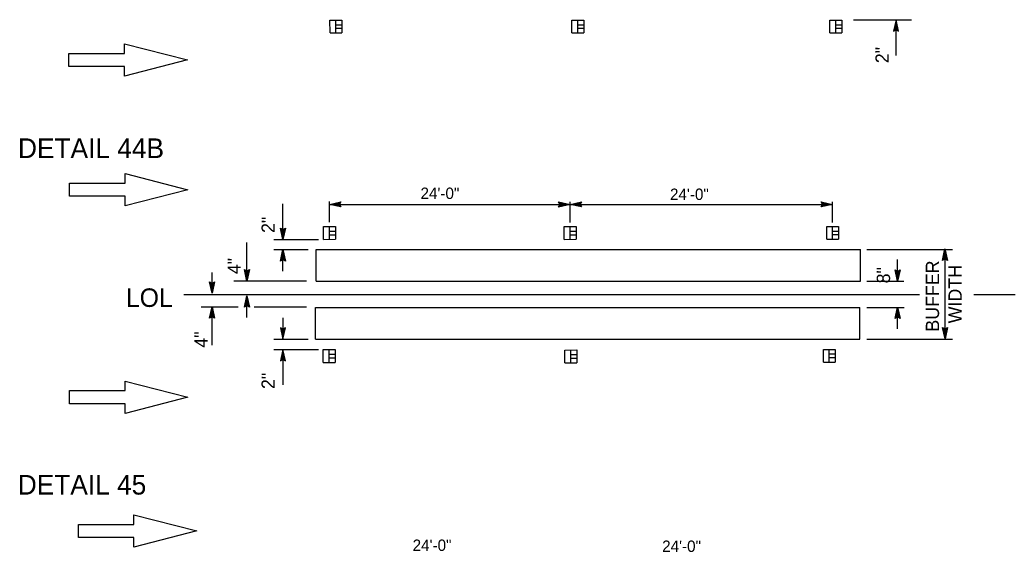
# Model space of a CAD drawing. Extents: x -893 to 867, y -474 to 712.
# Drawn here: x -456 to 67, y -181 to 99 of the extents above; entities that cross this region are included whole.
import ezdxf

# ---------------------------------------------------------------- set-up
doc = ezdxf.new("R2010")
doc.units = 0
for name, color, linetype in [('56 Stage 3 Anno', 7, 'Continuous'), ('57 Undefined', 7, 'Continuous'), ('60 Nongeo Data', 7, 'Continuous')]:
    doc.layers.add(name, color=color, linetype=linetype)

msp = doc.modelspace()

# ---------------------------------------------------------------- linework, layer by layer
at = {"layer": '56 Stage 3 Anno'}
for p, q in [((-17.92, 98.57), (12.68, 98.57)), ((4.47, 98.6), (3.14, 92.6)), ((4.47, 97.21), (3.5, 92.84)), ((4.47, 95.84), (3.85, 93.02)), ((4.48, 94.46), (4.21, 93.25)), ((4.45, 98.51), (4.45, 79.92)), ((5.81, 92.6), (4.47, 98.6)), ((4.47, 98.6), (4.47, 98.6)), ((5.46, 92.82), (4.47, 97.22)), ((5.1, 93.05), (4.47, 95.84)), ((4.75, 93.23), (4.48, 94.46)), ((3.14, 92.6), (4.47, 93.4)), ((3.14, 92.6), (3.14, 92.6)), ((4.47, 93.4), (5.81, 92.6)), ((5.81, 92.6), (5.81, 92.6)), ((-318.09, -16.76), (-318.09, 1.83)), ((-293.56, -7.79), (-293.56, 3.16)), ((-293.54, 1.55), (-287.54, 2.88)), ((-287.54, 0.21), (-293.54, 1.55)), ((-293.54, 1.55), (-293.54, 1.55)), ((-293.24, 1.6), (-29.06, 1.6)), ((-287.75, 0.57), (-292.16, 1.55)), ((-292.15, 1.56), (-287.77, 2.53)), ((-290.77, 1.55), (-287.95, 2.18)), ((-287.99, 0.93), (-290.77, 1.55)), ((-289.39, 1.55), (-288.18, 1.82)), ((-288.16, 1.28), (-289.39, 1.55)), ((-287.54, 2.88), (-288.34, 1.55)), ((-288.34, 1.55), (-287.54, 0.21)), ((-287.54, 2.88), (-287.54, 2.88)), ((-287.54, 0.21), (-287.54, 0.21)), ((-172.24, 1.51), (-173.04, 2.85)), ((-173.04, 2.85), (-173.04, 2.85)), ((-173.04, 2.85), (-167.04, 1.51)), ((-167.04, 1.51), (-173.04, 0.18)), ((-173.04, 0.18), (-172.24, 1.51)), ((-173.04, 0.18), (-173.04, 0.18)), ((-172.83, 2.49), (-168.42, 1.51)), ((-168.44, 1.51), (-172.81, 0.54)), ((-169.81, 1.51), (-172.63, 0.89)), ((-172.59, 2.13), (-169.81, 1.51)), ((-172.42, 1.79), (-171.19, 1.51)), ((-171.19, 1.51), (-172.4, 1.24)), ((-167.04, 1.51), (-167.04, 1.51)), ((-167.02, 1.59), (-161.02, 2.92)), ((-161.02, 0.25), (-167.02, 1.59)), ((-167.02, 1.59), (-167.02, 1.59)), ((-167.01, -8.03), (-167.01, 2.91)), ((-161.23, 0.61), (-165.64, 1.59)), ((-165.63, 1.6), (-161.25, 2.56)), ((-164.25, 1.59), (-161.43, 2.22)), ((-161.47, 0.97), (-164.25, 1.59)), ((-162.87, 1.59), (-161.66, 1.86)), ((-161.64, 1.32), (-162.87, 1.59)), ((-161.02, 2.92), (-161.82, 1.59)), ((-161.82, 1.59), (-161.02, 0.25)), ((-161.02, 2.92), (-161.02, 2.92)), ((-161.02, 0.25), (-161.02, 0.25)), ((-34.12, 1.59), (-34.92, 2.93)), ((-34.92, 2.93), (-34.92, 2.93)), ((-34.92, 2.93), (-28.92, 1.59)), ((-28.92, 1.59), (-34.92, 0.26)), ((-34.92, 0.26), (-34.12, 1.59)), ((-34.92, 0.26), (-34.92, 0.26)), ((-34.7, 2.58), (-30.3, 1.59)), ((-30.31, 1.59), (-34.68, 0.62)), ((-31.68, 1.6), (-34.51, 0.97)), ((-34.47, 2.22), (-31.68, 1.6)), ((-34.29, 1.87), (-33.06, 1.6)), ((-33.06, 1.6), (-34.27, 1.33)), ((-28.93, -8.03), (-28.93, 2.91)), ((-28.92, 1.59), (-28.92, 1.59)), ((-318.06, -16.85), (-319.39, -10.85)), ((-319.39, -10.85), (-319.39, -10.85)), ((-319.39, -10.85), (-318.06, -11.65)), ((-318.07, -15.46), (-319.03, -11.08)), ((-318.06, -14.09), (-318.69, -11.26)), ((-318.06, -12.7), (-318.33, -11.5)), ((-318.06, -11.65), (-316.72, -10.85)), ((-316.72, -10.85), (-318.06, -16.85)), ((-317.08, -11.06), (-318.06, -15.47)), ((-317.44, -11.3), (-318.06, -14.09)), ((-317.78, -11.47), (-318.06, -12.7)), ((-316.72, -10.85), (-316.72, -10.85)), ((-337.02, -38.63), (-337.02, -18.53)), ((-322.94, -16.81), (-299.29, -16.81)), ((-318.06, -16.85), (-318.06, -16.85)), ((-322.94, -22.2), (-304.82, -22.2)), ((-319.4, -28.21), (-318.06, -22.21)), ((-319.05, -27.99), (-318.06, -23.59)), ((-318.69, -27.76), (-318.06, -24.97)), ((-318.06, -33.56), (-318.06, -22.21)), ((-318.06, -22.21), (-318.06, -22.21)), ((-318.06, -22.21), (-316.73, -28.21)), ((-318.06, -23.6), (-317.09, -27.98)), ((-318.06, -24.97), (-317.44, -27.8)), ((-10.92, -22.09), (34.22, -22.09)), ((28.89, -27.88), (30.23, -21.88)), ((29.25, -27.66), (30.23, -23.26)), ((29.61, -27.43), (30.23, -24.64)), ((29.96, -27.25), (30.23, -26.02)), ((30.23, -21.88), (30.23, -21.88)), ((30.23, -21.88), (31.56, -27.88)), ((30.23, -24.64), (30.86, -27.46)), ((30.23, -26.02), (30.5, -27.23)), ((30.24, -23.27), (31.2, -27.64)), ((30.25, -69.48), (30.25, -21.91)), ((-318.06, -27.41), (-319.4, -28.21)), ((-319.4, -28.21), (-319.4, -28.21)), ((-318.34, -27.58), (-318.07, -26.36)), ((-318.07, -26.36), (-317.8, -27.56)), ((-316.73, -28.21), (-318.06, -27.41)), ((-316.73, -28.21), (-316.73, -28.21)), ((5.3, -38.75), (5.3, -27.4)), ((30.23, -27.08), (28.89, -27.88)), ((28.89, -27.88), (28.89, -27.88)), ((31.56, -27.88), (30.23, -27.08)), ((31.56, -27.88), (31.56, -27.88)), ((-355.39, -45.06), (-355.39, -34.18)), ((-337, -38.72), (-338.33, -32.72)), ((-338.33, -32.72), (-338.33, -32.72)), ((-338.33, -32.72), (-337, -33.52)), ((-337, -37.33), (-337.97, -32.95)), ((-336.99, -35.96), (-337.62, -33.13)), ((-336.99, -34.57), (-337.26, -33.36)), ((-337, -33.52), (-335.66, -32.72)), ((-335.66, -32.72), (-337, -38.72)), ((-336.01, -32.93), (-337, -37.34)), ((-336.37, -33.17), (-336.99, -35.96)), ((-336.72, -33.34), (-336.99, -34.57)), ((-335.66, -32.72), (-335.66, -32.72)), ((5.32, -38.84), (3.99, -32.84)), ((3.99, -32.84), (3.99, -32.84)), ((3.99, -32.84), (5.32, -33.64)), ((5.32, -37.45), (4.35, -33.07)), ((5.32, -36.08), (4.7, -33.25)), ((5.32, -34.7), (5.06, -33.49)), ((5.32, -33.64), (6.66, -32.84)), ((6.66, -32.84), (5.32, -38.84)), ((6.3, -33.06), (5.32, -37.46)), ((5.95, -33.29), (5.32, -36.08)), ((5.6, -33.47), (5.32, -34.7)), ((6.66, -32.84), (6.66, -32.84)), ((-355.37, -45.15), (-356.7, -39.15)), ((-356.7, -39.15), (-356.7, -39.15)), ((-356.7, -39.15), (-355.37, -39.95)), ((-355.37, -43.76), (-356.34, -39.39)), ((-355.37, -42.39), (-355.99, -39.56)), ((-355.37, -41.01), (-355.63, -39.8)), ((-355.37, -39.95), (-354.03, -39.15)), ((-354.03, -39.15), (-355.37, -45.15)), ((-354.38, -39.37), (-355.37, -43.77)), ((-354.74, -39.6), (-355.37, -42.39)), ((-355.09, -39.78), (-355.37, -41.01)), ((-354.03, -39.15), (-354.03, -39.15)), ((-343.84, -38.68), (-305.68, -38.68)), ((-337, -38.72), (-337, -38.72)), ((-10.92, -38.8), (8.57, -38.8)), ((5.32, -38.84), (5.32, -38.84)), ((-355.37, -45.15), (-355.37, -45.15)), ((-338.34, -52.49), (-337, -46.49)), ((-337, -57.85), (-337, -46.49)), ((-337, -46.49), (-337, -46.49)), ((-337, -46.49), (-335.67, -52.49)), ((-361.02, -52.3), (-341.61, -52.3)), ((-356.71, -58.32), (-355.37, -52.32)), ((-355.37, -72.51), (-355.37, -52.32)), ((-355.37, -52.32), (-355.37, -52.32)), ((-355.37, -52.32), (-354.04, -58.32)), ((-337, -51.69), (-338.34, -52.49)), ((-337.98, -52.28), (-337, -47.87)), ((-337.62, -52.04), (-337, -49.26)), ((-337.27, -51.87), (-337, -50.64)), ((-337, -49.26), (-336.37, -52.08)), ((-337, -50.64), (-336.73, -51.85)), ((-335.67, -52.49), (-337, -51.69)), ((-336.99, -47.89), (-336.03, -52.26)), ((-333.13, -52.3), (-305.68, -52.3)), ((-355.37, -57.52), (-356.71, -58.32)), ((-356.35, -58.1), (-355.37, -53.7)), ((-355.99, -57.87), (-355.37, -55.08)), ((-355.65, -57.69), (-355.37, -56.46)), ((-355.37, -55.08), (-354.74, -57.9)), ((-355.37, -56.46), (-355.1, -57.67)), ((-354.04, -58.32), (-355.37, -57.52)), ((-355.36, -53.71), (-354.4, -58.08)), ((-338.34, -52.49), (-338.34, -52.49)), ((-335.67, -52.49), (-335.67, -52.49)), ((-10.92, -52.61), (8.79, -52.61)), ((3.98, -58.44), (5.32, -52.44)), ((4.34, -58.22), (5.32, -53.82)), ((4.7, -57.99), (5.32, -55.2)), ((5.04, -57.81), (5.32, -56.58)), ((5.32, -63.79), (5.32, -52.44)), ((5.32, -52.44), (5.32, -52.44)), ((5.32, -52.44), (6.65, -58.44)), ((5.32, -53.83), (6.29, -58.2)), ((5.32, -55.2), (5.94, -58.03)), ((5.32, -56.58), (5.59, -57.79)), ((-356.71, -58.32), (-356.71, -58.32)), ((-354.04, -58.32), (-354.04, -58.32)), ((-318.06, -58.01), (-318.06, -69.36)), ((5.32, -57.64), (3.98, -58.44)), ((3.98, -58.44), (3.98, -58.44)), ((6.65, -58.44), (5.32, -57.64)), ((6.65, -58.44), (6.65, -58.44)), ((-318.06, -64.16), (-319.4, -63.36)), ((-319.4, -63.36), (-319.4, -63.36)), ((-319.4, -63.36), (-318.06, -69.36)), ((-319.05, -63.58), (-318.06, -67.99)), ((-318.69, -63.82), (-318.06, -66.6)), ((-318.34, -63.99), (-318.07, -65.22)), ((-318.07, -65.22), (-317.8, -64.01)), ((-318.06, -69.36), (-316.73, -63.36)), ((-316.73, -63.36), (-318.06, -64.16)), ((-318.06, -67.97), (-317.09, -63.6)), ((-318.06, -66.6), (-317.44, -63.78)), ((-316.73, -63.36), (-316.73, -63.36)), ((30.26, -69.1), (28.93, -63.1)), ((28.93, -63.1), (28.93, -63.1)), ((28.93, -63.1), (30.26, -63.9)), ((30.25, -67.71), (29.28, -63.33)), ((30.26, -66.34), (29.63, -63.51)), ((30.26, -64.95), (29.99, -63.75)), ((30.26, -63.9), (31.6, -63.1)), ((31.6, -63.1), (30.26, -69.1)), ((31.24, -63.31), (30.26, -67.72)), ((30.88, -63.55), (30.26, -66.34)), ((30.53, -63.72), (30.26, -64.95)), ((31.6, -63.1), (31.6, -63.1)), ((-322.94, -69.38), (-304.82, -69.38)), ((-318.06, -69.36), (-318.06, -69.36)), ((-10.92, -69.25), (34.22, -69.25)), ((30.26, -69.1), (30.26, -69.1)), ((-322.94, -74.77), (-299.29, -74.77)), ((-318.06, -74.73), (-319.39, -80.73)), ((-318.07, -76.12), (-319.03, -80.49)), ((-318.06, -77.49), (-318.69, -80.32)), ((-318.09, -74.82), (-318.09, -93.41)), ((-316.72, -80.73), (-318.06, -74.73)), ((-318.06, -74.73), (-318.06, -74.73)), ((-317.08, -80.51), (-318.06, -76.11)), ((-317.44, -80.28), (-318.06, -77.49)), ((-319.39, -80.73), (-318.06, -79.93)), ((-319.39, -80.73), (-319.39, -80.73)), ((-318.06, -78.87), (-318.33, -80.08)), ((-317.78, -80.1), (-318.06, -78.87)), ((-318.06, -79.93), (-316.72, -80.73)), ((-316.72, -80.73), (-316.72, -80.73))]:
    msp.add_line(p, q, dxfattribs=at)
at = {"layer": '60 Nongeo Data'}
for p, q in [((-293.31, 91.81), (-293.32, 98.51)), ((-293.32, 98.51), (-287.07, 98.51)), ((-290.18, 91.84), (-290.19, 98.51)), ((-290.19, 96.09), (-287.06, 96.09)), ((-287.07, 98.51), (-287.06, 91.81)), ((-166.02, 91.81), (-166.03, 98.51)), ((-166.03, 98.51), (-159.78, 98.51)), ((-162.89, 91.84), (-162.9, 98.51)), ((-162.9, 96.09), (-159.77, 96.09)), ((-159.78, 98.51), (-159.77, 91.81)), ((-30.34, 91.81), (-30.35, 98.51)), ((-30.35, 98.51), (-24.1, 98.51)), ((-27.21, 91.84), (-27.22, 98.51)), ((-27.22, 96.09), (-24.1, 96.09)), ((-24.1, 98.51), (-24.09, 91.81)), ((-293.31, 91.81), (-287.06, 91.81)), ((-290.19, 94.23), (-287.06, 94.23)), ((-166.02, 91.81), (-159.77, 91.81)), ((-162.9, 94.23), (-159.77, 94.23)), ((-30.34, 91.81), (-24.09, 91.81)), ((-27.22, 94.23), (-24.09, 94.23)), ((-401.45, 81.02), (-401.45, 86.05)), ((-401.45, 86.05), (-368.37, 77.56)), ((-430.65, 77.56), (-430.65, 81.02)), ((-430.65, 81.02), (-401.45, 81.02)), ((-430.65, 74.1), (-430.65, 77.56)), ((-401.46, 74.1), (-430.65, 74.1)), ((-368.37, 77.56), (-401.46, 69.06)), ((-401.46, 69.06), (-401.46, 74.1)), ((-401.13, 12.75), (-401.13, 17.79)), ((-401.13, 17.79), (-368.05, 9.29)), ((-430.33, 9.29), (-430.33, 12.75)), ((-430.33, 12.75), (-401.13, 12.75)), ((-430.33, 5.84), (-430.33, 9.29)), ((-401.14, 5.84), (-430.33, 5.84)), ((-368.05, 9.29), (-401.14, 0.8)), ((-401.14, 0.8), (-401.14, 5.84)), ((-296.7, -10.11), (-290.45, -10.1)), ((-296.69, -16.81), (-296.7, -10.11)), ((-293.56, -16.78), (-293.57, -10.11)), ((-290.45, -10.1), (-290.44, -16.8)), ((-170.11, -10.11), (-163.86, -10.1)), ((-170.1, -16.81), (-170.11, -10.11)), ((-166.98, -16.78), (-166.98, -10.11)), ((-163.86, -10.1), (-163.85, -16.8)), ((-31.99, -16.71), (-32, -10.01)), ((-32, -10.01), (-25.75, -10.01)), ((-28.86, -16.68), (-28.87, -10.01)), ((-25.75, -10.01), (-25.74, -16.7)), ((-293.57, -12.53), (-290.44, -12.52)), ((-293.57, -14.39), (-290.44, -14.38)), ((-166.98, -12.53), (-163.86, -12.52)), ((-166.98, -14.39), (-163.85, -14.38)), ((-28.87, -12.43), (-25.74, -12.43)), ((-28.87, -14.29), (-25.74, -14.28)), ((-296.69, -16.81), (-290.44, -16.8)), ((-170.1, -16.81), (-163.85, -16.8)), ((-31.99, -16.71), (-25.74, -16.7)), ((-300.62, -22.08), (-14.22, -22.08)), ((-300.62, -38.75), (-300.62, -22.08)), ((-14.22, -38.75), (-14.22, -22.08)), ((-300.62, -38.75), (-14.22, -38.75)), ((-370.27, -45.79), (16.75, -45.79)), ((45.34, -45.79), (67.13, -45.79)), ((-300.9, -52.65), (-14.49, -52.65)), ((-300.9, -69.32), (-300.9, -52.65)), ((-14.49, -69.32), (-14.49, -52.65)), ((-300.9, -69.32), (-14.49, -69.32)), ((-296.83, -81.51), (-296.84, -74.81)), ((-296.84, -74.81), (-290.59, -74.81)), ((-293.71, -81.48), (-293.72, -74.81)), ((-293.72, -77.23), (-290.59, -77.23)), ((-290.59, -74.81), (-290.59, -81.51)), ((-169.76, -75.01), (-163.51, -75)), ((-169.75, -81.71), (-169.76, -75.01)), ((-166.63, -81.68), (-166.64, -75.01)), ((-166.64, -77.43), (-163.51, -77.42)), ((-163.51, -75), (-163.51, -81.7)), ((-33.75, -74.67), (-27.51, -74.66)), ((-33.75, -81.37), (-33.75, -74.67)), ((-30.62, -81.33), (-30.63, -74.67)), ((-30.63, -77.09), (-27.5, -77.08)), ((-27.51, -74.66), (-27.5, -81.36)), ((-296.83, -81.51), (-290.59, -81.51)), ((-293.71, -79.09), (-290.59, -79.09)), ((-169.75, -81.71), (-163.51, -81.7)), ((-166.63, -79.29), (-163.51, -79.28)), ((-33.75, -81.37), (-27.5, -81.36)), ((-30.63, -78.95), (-27.5, -78.94)), ((-401.13, -96.39), (-401.13, -91.36)), ((-401.13, -91.36), (-368.05, -99.85)), ((-430.33, -99.85), (-430.33, -96.39)), ((-430.33, -96.39), (-401.13, -96.39)), ((-430.33, -103.31), (-430.33, -99.85)), ((-401.14, -103.31), (-430.33, -103.31)), ((-368.05, -99.85), (-401.14, -108.35)), ((-401.14, -108.35), (-401.14, -103.31)), ((-396.52, -166.74), (-396.52, -161.71)), ((-396.52, -161.71), (-363.44, -170.2)), ((-425.72, -170.2), (-425.72, -166.74)), ((-425.72, -166.74), (-396.52, -166.74)), ((-425.72, -173.66), (-425.72, -170.2)), ((-363.44, -170.2), (-396.53, -178.7)), ((-396.53, -173.66), (-425.72, -173.66)), ((-396.53, -178.7), (-396.53, -173.66))]:
    msp.add_line(p, q, dxfattribs=at)

# ---------------------------------------------------------------- texts
at = {"layer": '57 Undefined'}
for s, p in [(' 2"', (0.68, 73.24)), (' 2"', (-322.35, -16.05)), (' 4"', (-340.24, -37.74)), ('BUFFER ', (27.13, -65.35)), ('WIDTH ', (39.03, -60.98)), (' 8"', (1.33, -42.55)), (' 4"', (-357.66, -76.4)), (' 2"', (-322.35, -98.14))]:
    msp.add_text(s, height=7, rotation=90, dxfattribs=at).set_placement(p)
for s, height, p in [('DETAIL 44B', 10.338, (-457.47, 25.96)), ('24\'-0" ', 6, (-245.71, 4.41)), ('24\'-0" ', 6, (-114.45, 3.9)), ('LOL', 9.74, (-400.68, -52.35)), ('DETAIL 45', 10.338, (-457.6, -151.05)), ('24\'-0" ', 6, (-249.84, -180.7)), ('24\'-0" ', 6, (-118.58, -181.21))]:
    msp.add_text(s, height=height, dxfattribs=at).set_placement(p)

doc.saveas('drawing.dxf')
